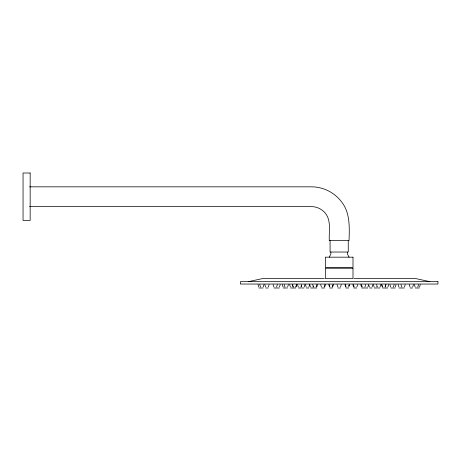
<?xml version="1.0" encoding="UTF-8"?>
<svg xmlns="http://www.w3.org/2000/svg" width="461" height="461" viewBox="0 0 461 461"><rect width="100%" height="100%" fill="white"/><g stroke="black" fill="none" stroke-linecap="round" stroke-linejoin="round"><path stroke-width="0.69" d="M263.225 286.973L263.951 284.673M268.325 286.973L269.057 284.673M276.588 286.973L277.315 284.673M279.458 286.973L280.184 284.673M287.641 286.973L288.373 284.673M295.818 286.973L296.55 284.673M295.968 286.973L296.694 284.673M301.01 286.973L301.736 284.673M304.202 286.973L304.928 284.673M308.91 286.973L309.642 284.673M313.146 286.973L313.411 285.97M316.102 286.973L316.834 284.673M316.816 286.973L317.543 284.673M324.164 286.973L324.89 284.673M324.717 286.973L325.449 284.673M332.266 286.973L332.554 285.97M332.623 286.973L333.349 284.673M340.523 286.973L341.255 284.673M348.758 286.973L349.046 285.97M356.889 286.973L357.615 284.673M364.945 286.973L365.677 284.673M367.901 286.973L368.627 284.673L369.417 286.973M372.136 286.973L372.863 284.673M376.85 286.973L376.925 286.638M380.037 286.973L380.769 284.673M385.229 286.973L385.961 284.673M387.943 286.973L388.669 284.673M393.406 286.973L394.132 284.673M395.279 286.973L396.005 284.673M404.458 286.973L405.19 284.673M412.722 286.973L413.448 284.673M417.827 286.973L418.553 284.673M419.55 286.973L420.282 284.673M385.16 286.638L385.811 284.673M332.525 285.97L332.767 285.319M349.017 285.97L349.265 285.319M348.793 285.641L349.029 284.99M332.744 285.319L333.021 284.673M349.236 285.319L349.513 284.673M329.287 257.175L330.865 254.011L330.865 252.034M248.41 281.671L262.868 278.507L324.279 278.507M29.533 186.838L311.826 186.838C323.23 186.901 334.352 192.485 341.301 201.509C350.256 212.458 349.461 227.331 349.04 240.579L329.287 240.579C328.745 231.157 331.828 219.269 324.06 211.818C320.677 208.441 315.946 206.574 311.181 206.591L29.516 206.591M354.048 278.507L415.465 278.507L429.917 281.671M258.961 287.992L263.035 287.992M265.795 287.992L268.141 287.992M274.053 287.992L279.268 287.992M283.238 287.992L287.457 287.992M290.574 287.992L292.925 287.992M293.282 287.992L295.783 287.992M298.474 287.992L300.826 287.992M301.667 287.992L304.018 287.992M306.375 287.992L308.726 287.992M310.61 287.992L312.961 287.992M313.566 287.992L316.632 287.992M321.628 287.992L324.532 287.992M329.73 287.992L332.439 287.992M337.988 287.992L340.339 287.992M345.894 287.992L348.602 287.992M353.794 287.992L356.705 287.992M361.695 287.992L364.76 287.992M365.366 287.992L367.717 287.992M369.601 287.992L371.952 287.992M374.315 287.992L376.666 287.992M377.501 287.992L379.852 287.992M382.549 287.992L385.044 287.992M385.408 287.992L387.759 287.992M390.87 287.992L395.094 287.992M399.059 287.992L404.274 287.992M410.186 287.992L412.537 287.992M415.292 287.992L419.366 287.992M349.04 257.175L347.461 254.011L347.461 252.034M414.376 284.673L415.107 286.973M409.27 284.673L410.002 286.973M401.012 284.673L401.738 286.973M398.143 284.673L398.874 286.973M389.954 284.673L390.686 286.973M381.783 284.673L382.509 286.973M381.633 284.673L382.359 286.973M376.591 284.673L377.317 286.973M373.398 284.673L374.13 286.973M361.499 284.673L362.225 286.973M360.784 284.673L361.51 286.973M353.437 284.673L354.169 286.973M352.884 284.673L353.61 286.973M345.312 284.673L345.802 285.97M344.978 284.673L345.71 286.973M337.077 284.673L337.804 286.973M329.171 284.673L329.425 285.319M328.814 284.673L329.091 285.319M320.712 284.673L321.444 286.973M312.656 284.673L313.382 286.973M309.7 284.673L310.426 286.973M305.464 284.673L306.19 286.973M297.564 284.673L298.29 286.973M292.516 284.673L293.248 286.973M292.372 284.673L293.098 286.973M289.658 284.673L290.39 286.973M284.195 284.673L284.927 286.973M282.322 284.673L283.054 286.973M273.143 284.673L273.869 286.973M264.879 284.673L265.611 286.973M259.774 284.673L260.505 286.973M258.045 284.673L258.777 286.973M345.439 284.99L345.675 285.641M329.068 285.319L329.31 285.97M301.114 285.641L301.482 286.973M345.779 285.97L346.067 286.973M329.638 285.97L329.822 286.638M329.281 285.97L329.569 286.973M348.251 240.579L348.251 252.034L330.076 252.034L330.076 240.579M30.161 173.008L23.05 173.008L23.05 220.421L30.161 220.421L30.161 173.008M352.993 257.175L325.333 257.175L325.333 267.443L352.993 267.443L352.993 257.175M352.993 268.239L325.333 268.239L325.333 278.507L352.993 278.507L352.993 268.239M437.95 281.671L240.377 281.671L240.377 284.039L437.95 284.039L437.95 281.671"/></g></svg>
